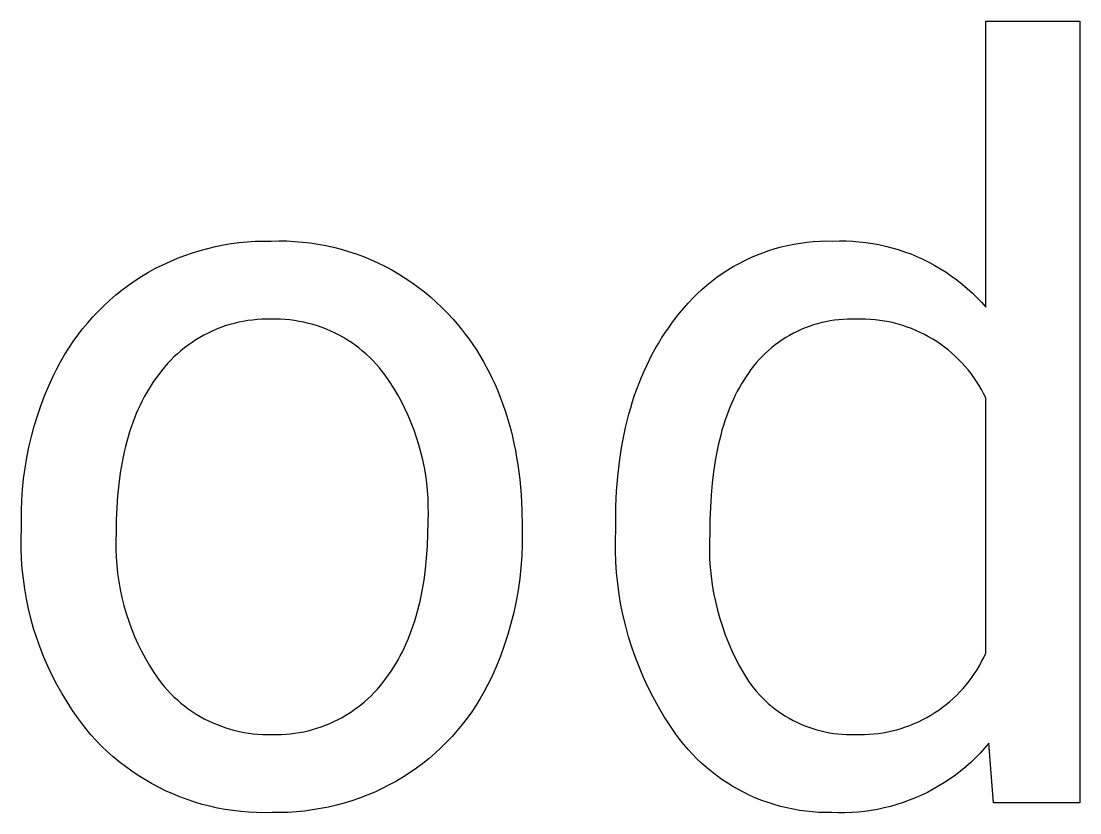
# Model space of a CAD drawing. Header units: millimetres. Extents: x -1576 to 3664, y -445 to 3215.
# Drawn here: x 2002.14 to 2050.6, y -215.84 to -179.59 of the extents above; entities that cross this region are included whole.
import ezdxf

# ---------------------------------------------------------------- set-up
doc = ezdxf.new("R2010")
doc.units = ezdxf.units.MM
doc.header["$MEASUREMENT"] = 0
doc.layers.add('Domyślny', color=7, linetype='Continuous', true_color=0x000000)

msp = doc.modelspace()

# ---------------------------------------------------------------- linework, layer by layer
at = {"layer": 'Domyślny'}
for p, q in [((2046.29, -192.69), (2046.29, -179.59)), ((2046.29, -179.59), (2050.596, -179.59)), ((2050.596, -179.59), (2050.596, -215.38)), ((2010.682, -189.993), (2011.037, -189.909)), ((2011.037, -189.909), (2011.396, -189.837)), ((2011.396, -189.837), (2011.757, -189.776)), ((2011.757, -189.776), (2012.119, -189.728)), ((2012.119, -189.728), (2012.483, -189.692)), ((2012.483, -189.692), (2012.848, -189.668)), ((2012.848, -189.668), (2013.214, -189.656)), ((2013.214, -189.656), (2013.58, -189.656)), ((2013.58, -189.656), (2013.939, -189.649)), ((2013.939, -189.649), (2014.299, -189.655)), ((2014.299, -189.655), (2014.658, -189.672)), ((2014.658, -189.672), (2015.016, -189.702)), ((2015.016, -189.702), (2015.373, -189.744)), ((2015.373, -189.744), (2015.729, -189.798)), ((2015.729, -189.798), (2016.082, -189.864)), ((2016.082, -189.864), (2016.433, -189.943)), ((2036.646, -190.004), (2036.932, -189.926)), ((2036.932, -189.926), (2037.222, -189.857)), ((2037.222, -189.857), (2037.513, -189.798)), ((2037.513, -189.798), (2037.807, -189.749)), ((2037.807, -189.749), (2038.102, -189.71)), ((2038.102, -189.71), (2038.398, -189.681)), ((2038.398, -189.681), (2038.694, -189.663)), ((2038.694, -189.663), (2038.992, -189.654)), ((2038.992, -189.654), (2039.289, -189.656)), ((2039.289, -189.656), (2039.593, -189.648)), ((2039.593, -189.648), (2039.897, -189.65)), ((2039.897, -189.65), (2040.2, -189.664)), ((2040.2, -189.664), (2040.503, -189.687)), ((2040.503, -189.687), (2040.805, -189.721)), ((2040.805, -189.721), (2041.105, -189.766)), ((2041.105, -189.766), (2041.404, -189.821)), ((2041.404, -189.821), (2041.7, -189.887)), ((2041.7, -189.887), (2041.994, -189.962)), ((2009.292, -190.446), (2009.633, -190.316)), ((2009.633, -190.316), (2009.979, -190.196)), ((2009.979, -190.196), (2010.329, -190.089)), ((2010.329, -190.089), (2010.682, -189.993)), ((2016.433, -189.943), (2016.781, -190.032)), ((2016.781, -190.032), (2017.126, -190.134)), ((2017.126, -190.134), (2017.468, -190.247)), ((2017.468, -190.247), (2017.805, -190.372)), ((2017.805, -190.372), (2018.138, -190.508)), ((2035.261, -190.543), (2035.531, -190.416)), ((2035.531, -190.416), (2035.804, -190.299)), ((2035.804, -190.299), (2036.081, -190.191)), ((2036.081, -190.191), (2036.362, -190.093)), ((2036.362, -190.093), (2036.646, -190.004)), ((2041.994, -189.962), (2042.286, -190.048)), ((2042.286, -190.048), (2042.574, -190.144)), ((2042.574, -190.144), (2042.858, -190.25)), ((2042.858, -190.25), (2043.139, -190.366)), ((2043.139, -190.366), (2043.416, -190.492)), ((2008.295, -190.905), (2008.622, -190.741)), ((2008.622, -190.741), (2008.955, -190.588)), ((2008.955, -190.588), (2009.292, -190.446)), ((2018.138, -190.508), (2018.466, -190.656)), ((2018.466, -190.656), (2018.788, -190.814)), ((2018.788, -190.814), (2019.106, -190.983)), ((2034.482, -190.977), (2034.737, -190.823)), ((2034.737, -190.823), (2034.997, -190.679)), ((2034.997, -190.679), (2035.261, -190.543)), ((2043.416, -190.492), (2043.688, -190.627)), ((2043.688, -190.627), (2043.955, -190.772)), ((2043.955, -190.772), (2044.217, -190.925)), ((2007.354, -191.464), (2007.659, -191.266)), ((2007.659, -191.266), (2007.974, -191.08)), ((2007.974, -191.08), (2008.295, -190.905)), ((2019.106, -190.983), (2019.417, -191.163)), ((2019.417, -191.163), (2019.722, -191.354)), ((2019.722, -191.354), (2020.021, -191.554)), ((2033.752, -191.489), (2033.989, -191.31)), ((2033.989, -191.31), (2034.233, -191.139)), ((2034.233, -191.139), (2034.482, -190.977)), ((2044.217, -190.925), (2044.473, -191.088)), ((2044.473, -191.088), (2044.724, -191.26)), ((2044.724, -191.26), (2044.968, -191.44)), ((2006.765, -191.892), (2007.056, -191.673)), ((2007.056, -191.673), (2007.354, -191.464)), ((2020.021, -191.554), (2020.312, -191.765)), ((2020.312, -191.765), (2020.596, -191.985)), ((2033.077, -192.073), (2033.295, -191.87)), ((2033.295, -191.87), (2033.52, -191.676)), ((2033.52, -191.676), (2033.752, -191.489)), ((2044.968, -191.44), (2045.206, -191.629)), ((2045.206, -191.629), (2045.437, -191.826)), ((2045.437, -191.826), (2045.662, -192.03)), ((2006.206, -192.359), (2006.482, -192.121)), ((2006.482, -192.121), (2006.765, -191.892)), ((2020.596, -191.985), (2020.873, -192.215)), ((2020.873, -192.215), (2021.141, -192.454)), ((2032.663, -192.499), (2032.866, -192.282)), ((2032.866, -192.282), (2033.077, -192.073)), ((2045.662, -192.03), (2045.879, -192.243)), ((2045.879, -192.243), (2046.088, -192.463)), ((2005.68, -192.862), (2005.939, -192.606)), ((2005.939, -192.606), (2006.206, -192.359)), ((2021.141, -192.454), (2021.401, -192.703)), ((2021.401, -192.703), (2021.653, -192.959)), ((2032.278, -192.953), (2032.467, -192.723)), ((2032.467, -192.723), (2032.663, -192.499)), ((2046.088, -192.463), (2046.29, -192.69)), ((2005.188, -193.399), (2005.429, -193.126)), ((2005.429, -193.126), (2005.68, -192.862)), ((2012.519, -193.3), (2012.309, -193.335)), ((2012.73, -193.273), (2012.519, -193.3)), ((2012.942, -193.252), (2012.73, -193.273)), ((2013.154, -193.239), (2012.942, -193.252)), ((2013.367, -193.233), (2013.154, -193.239)), ((2013.58, -193.235), (2013.367, -193.233)), ((2013.796, -193.233), (2013.58, -193.235)), ((2014.012, -193.238), (2013.796, -193.233)), ((2014.228, -193.251), (2014.012, -193.238)), ((2014.443, -193.271), (2014.228, -193.251)), ((2014.657, -193.299), (2014.443, -193.271)), ((2014.87, -193.334), (2014.657, -193.299)), ((2021.653, -192.959), (2021.896, -193.225)), ((2021.896, -193.225), (2022.091, -193.45)), ((2031.929, -193.413), (2032.098, -193.19)), ((2032.098, -193.19), (2032.278, -192.953)), ((2039.173, -193.313), (2038.978, -193.35)), ((2039.369, -193.283), (2039.173, -193.313)), ((2039.566, -193.259), (2039.369, -193.283)), ((2039.764, -193.243), (2039.566, -193.259)), ((2039.962, -193.233), (2039.764, -193.243)), ((2040.16, -193.231), (2039.962, -193.233)), ((2040.359, -193.235), (2040.16, -193.231)), ((2040.575, -193.231), (2040.359, -193.235)), ((2040.791, -193.234), (2040.575, -193.231)), ((2041.006, -193.245), (2040.791, -193.234)), ((2041.222, -193.263), (2041.006, -193.245)), ((2041.436, -193.288), (2041.222, -193.263)), ((2041.65, -193.321), (2041.436, -193.288)), ((2041.862, -193.361), (2041.65, -193.321)), ((2004.734, -193.967), (2004.956, -193.679)), ((2004.956, -193.679), (2005.188, -193.399)), ((2010.891, -193.778), (2010.698, -193.869)), ((2011.086, -193.694), (2010.891, -193.778)), ((2011.284, -193.617), (2011.086, -193.694)), ((2011.485, -193.547), (2011.284, -193.617)), ((2011.688, -193.483), (2011.485, -193.547)), ((2011.893, -193.427), (2011.688, -193.483)), ((2012.1, -193.378), (2011.893, -193.427)), ((2012.309, -193.335), (2012.1, -193.378)), ((2015.082, -193.376), (2014.87, -193.334)), ((2015.293, -193.426), (2015.082, -193.376)), ((2015.501, -193.483), (2015.293, -193.426)), ((2015.708, -193.547), (2015.501, -193.483)), ((2015.912, -193.618), (2015.708, -193.547)), ((2016.113, -193.696), (2015.912, -193.618)), ((2016.312, -193.781), (2016.113, -193.696)), ((2016.508, -193.873), (2016.312, -193.781)), ((2022.091, -193.45), (2022.281, -193.68)), ((2022.281, -193.68), (2022.463, -193.914)), ((2031.608, -193.872), (2031.766, -193.64)), ((2031.766, -193.64), (2031.929, -193.413)), ((2037.665, -193.793), (2037.487, -193.882)), ((2037.845, -193.711), (2037.665, -193.793)), ((2038.028, -193.634), (2037.845, -193.711)), ((2038.214, -193.564), (2038.028, -193.634)), ((2038.402, -193.501), (2038.214, -193.564)), ((2038.592, -193.444), (2038.402, -193.501)), ((2038.784, -193.393), (2038.592, -193.444)), ((2038.978, -193.35), (2038.784, -193.393)), ((2042.073, -193.408), (2041.862, -193.361)), ((2042.282, -193.463), (2042.073, -193.408)), ((2042.489, -193.524), (2042.282, -193.463)), ((2042.694, -193.593), (2042.489, -193.524)), ((2042.896, -193.668), (2042.694, -193.593)), ((2043.096, -193.751), (2042.896, -193.668)), ((2043.293, -193.84), (2043.096, -193.751)), ((2004.318, -194.565), (2004.521, -194.263)), ((2004.521, -194.263), (2004.734, -193.967)), ((2010.141, -194.18), (2009.963, -194.296)), ((2010.323, -194.07), (2010.141, -194.18)), ((2010.509, -193.966), (2010.323, -194.07)), ((2010.698, -193.869), (2010.509, -193.966)), ((2016.7, -193.972), (2016.508, -193.873)), ((2016.889, -194.077), (2016.7, -193.972)), ((2017.074, -194.189), (2016.889, -194.077)), ((2017.255, -194.307), (2017.074, -194.189)), ((2022.463, -193.914), (2022.64, -194.153)), ((2022.64, -194.153), (2022.811, -194.397)), ((2031.307, -194.349), (2031.455, -194.108)), ((2031.455, -194.108), (2031.608, -193.872)), ((2036.975, -194.185), (2036.811, -194.298)), ((2037.142, -194.078), (2036.975, -194.185)), ((2037.313, -193.977), (2037.142, -194.078)), ((2037.487, -193.882), (2037.313, -193.977)), ((2043.486, -193.936), (2043.293, -193.84)), ((2043.676, -194.038), (2043.486, -193.936)), ((2043.863, -194.147), (2043.676, -194.038)), ((2044.046, -194.263), (2043.863, -194.147)), ((2044.224, -194.384), (2044.046, -194.263)), ((2004.126, -194.874), (2004.318, -194.565)), ((2009.453, -194.68), (2009.293, -194.82)), ((2009.619, -194.546), (2009.453, -194.68)), ((2009.789, -194.418), (2009.619, -194.546)), ((2009.963, -194.296), (2009.789, -194.418)), ((2017.432, -194.431), (2017.255, -194.307)), ((2017.605, -194.561), (2017.432, -194.431)), ((2017.772, -194.697), (2017.605, -194.561)), ((2017.936, -194.839), (2017.772, -194.697)), ((2022.811, -194.397), (2022.975, -194.645)), ((2022.975, -194.645), (2023.133, -194.898)), ((2031.028, -194.844), (2031.165, -194.595)), ((2031.165, -194.595), (2031.307, -194.349)), ((2036.346, -194.668), (2036.2, -194.803)), ((2036.497, -194.539), (2036.346, -194.668)), ((2036.652, -194.416), (2036.497, -194.539)), ((2036.811, -194.298), (2036.652, -194.416)), ((2044.399, -194.511), (2044.224, -194.384)), ((2044.569, -194.645), (2044.399, -194.511)), ((2044.734, -194.784), (2044.569, -194.645)), ((2003.772, -195.51), (2003.943, -195.189)), ((2003.943, -195.189), (2004.126, -194.874)), ((2008.986, -195.115), (2008.841, -195.271)), ((2009.137, -194.965), (2008.986, -195.115)), ((2009.293, -194.82), (2009.137, -194.965)), ((2018.094, -194.987), (2017.936, -194.839)), ((2018.247, -195.139), (2018.094, -194.987)), ((2018.394, -195.297), (2018.247, -195.139)), ((2023.133, -194.898), (2023.285, -195.156)), ((2023.285, -195.156), (2023.431, -195.418)), ((2030.771, -195.357), (2030.897, -195.099)), ((2030.897, -195.099), (2031.028, -194.844)), ((2035.79, -195.234), (2035.664, -195.387)), ((2035.921, -195.086), (2035.79, -195.234)), ((2036.058, -194.942), (2035.921, -195.086)), ((2036.2, -194.803), (2036.058, -194.942)), ((2044.895, -194.929), (2044.734, -194.784)), ((2045.05, -195.079), (2044.895, -194.929)), ((2045.2, -195.234), (2045.05, -195.079)), ((2045.345, -195.394), (2045.2, -195.234)), ((2003.612, -195.837), (2003.772, -195.51)), ((2008.567, -195.596), (2008.438, -195.765)), ((2008.701, -195.431), (2008.567, -195.596)), ((2008.841, -195.271), (2008.701, -195.431)), ((2018.536, -195.46), (2018.394, -195.297)), ((2018.672, -195.628), (2018.536, -195.46)), ((2018.803, -195.8), (2018.672, -195.628)), ((2023.431, -195.418), (2023.57, -195.685)), ((2023.57, -195.685), (2023.704, -195.956)), ((2030.535, -195.888), (2030.65, -195.62)), ((2030.65, -195.62), (2030.771, -195.357)), ((2035.427, -195.706), (2035.318, -195.863)), ((2035.543, -195.545), (2035.427, -195.706)), ((2035.664, -195.387), (2035.543, -195.545)), ((2045.484, -195.559), (2045.345, -195.394)), ((2045.618, -195.729), (2045.484, -195.559)), ((2045.745, -195.904), (2045.618, -195.729)), ((2003.407, -196.285), (2003.612, -195.837)), ((2008.202, -196.09), (2008.089, -196.259)), ((2008.318, -195.926), (2008.202, -196.09)), ((2008.438, -195.765), (2008.318, -195.926)), ((2019.004, -196.094), (2018.803, -195.8)), ((2019.195, -196.393), (2019.004, -196.094)), ((2023.704, -195.956), (2023.831, -196.232)), ((2023.831, -196.232), (2023.952, -196.513)), ((2030.321, -196.436), (2030.425, -196.16)), ((2030.425, -196.16), (2030.535, -195.888)), ((2035.111, -196.19), (2035.013, -196.361)), ((2035.213, -196.024), (2035.111, -196.19)), ((2035.318, -195.863), (2035.213, -196.024)), ((2045.867, -196.082), (2045.745, -195.904)), ((2045.982, -196.265), (2045.867, -196.082)), ((2003.217, -196.738), (2003.407, -196.285)), ((2007.875, -196.609), (2007.774, -196.791)), ((2007.98, -196.432), (2007.875, -196.609)), ((2008.089, -196.259), (2007.98, -196.432)), ((2019.376, -196.699), (2019.195, -196.393)), ((2019.547, -197.011), (2019.376, -196.699)), ((2023.952, -196.513), (2024.067, -196.798)), ((2030.128, -197.002), (2030.221, -196.717)), ((2030.221, -196.717), (2030.321, -196.436)), ((2034.826, -196.716), (2034.738, -196.901)), ((2034.918, -196.536), (2034.826, -196.716)), ((2035.013, -196.361), (2034.918, -196.536)), ((2046.091, -196.451), (2045.982, -196.265)), ((2046.194, -196.641), (2046.091, -196.451)), ((2046.29, -196.835), (2046.194, -196.641)), ((2002.883, -197.664), (2003.043, -197.198)), ((2003.043, -197.198), (2003.217, -196.738)), ((2007.584, -197.167), (2007.494, -197.361)), ((2007.677, -196.977), (2007.584, -197.167)), ((2007.774, -196.791), (2007.677, -196.977)), ((2019.707, -197.328), (2019.547, -197.011)), ((2024.067, -196.798), (2024.175, -197.088)), ((2024.175, -197.088), (2024.277, -197.382)), ((2030.039, -197.292), (2030.128, -197.002)), ((2034.653, -197.09), (2034.572, -197.284)), ((2034.738, -196.901), (2034.653, -197.09)), ((2046.29, -208.529), (2046.29, -196.835)), ((2002.74, -198.134), (2002.883, -197.664)), ((2007.408, -197.56), (2007.326, -197.763)), ((2007.494, -197.361), (2007.408, -197.56)), ((2019.857, -197.65), (2019.707, -197.328)), ((2019.996, -197.977), (2019.857, -197.65)), ((2024.277, -197.382), (2024.374, -197.681)), ((2024.374, -197.681), (2024.464, -197.984)), ((2029.878, -197.885), (2029.956, -197.586)), ((2029.956, -197.586), (2030.039, -197.292)), ((2034.42, -197.686), (2034.35, -197.893)), ((2034.495, -197.482), (2034.42, -197.686)), ((2034.572, -197.284), (2034.495, -197.482)), ((2002.611, -198.609), (2002.74, -198.134)), ((2007.248, -197.97), (2007.173, -198.181)), ((2007.326, -197.763), (2007.248, -197.97)), ((2020.124, -198.309), (2019.996, -197.977)), ((2024.464, -197.984), (2024.547, -198.293)), ((2029.806, -198.188), (2029.878, -197.885)), ((2034.282, -198.106), (2034.218, -198.323)), ((2034.35, -197.893), (2034.282, -198.106)), ((2002.498, -199.088), (2002.611, -198.609)), ((2007.036, -198.617), (2006.973, -198.841)), ((2007.103, -198.397), (2007.036, -198.617)), ((2007.173, -198.181), (2007.103, -198.397)), ((2020.241, -198.645), (2020.124, -198.309)), ((2020.347, -198.984), (2020.241, -198.645)), ((2024.547, -198.293), (2024.625, -198.605)), ((2024.625, -198.605), (2024.696, -198.923)), ((2029.677, -198.807), (2029.739, -198.495)), ((2029.739, -198.495), (2029.806, -198.188)), ((2034.158, -198.545), (2034.101, -198.771)), ((2034.218, -198.323), (2034.158, -198.545)), ((2002.402, -199.57), (2002.498, -199.088)), ((2006.914, -199.07), (2006.859, -199.302)), ((2006.973, -198.841), (2006.914, -199.07)), ((2020.441, -199.327), (2020.347, -198.984)), ((2024.696, -198.923), (2024.761, -199.245)), ((2029.57, -199.444), (2029.621, -199.124)), ((2029.621, -199.124), (2029.677, -198.807)), ((2034.047, -199.002), (2033.997, -199.238)), ((2034.101, -198.771), (2034.047, -199.002)), ((2002.321, -200.056), (2002.402, -199.57)), ((2006.807, -199.539), (2006.759, -199.78)), ((2006.859, -199.302), (2006.807, -199.539)), ((2020.524, -199.672), (2020.441, -199.327)), ((2024.761, -199.245), (2024.82, -199.571)), ((2024.82, -199.571), (2024.873, -199.902)), ((2029.524, -199.77), (2029.57, -199.444)), ((2033.997, -199.238), (2033.907, -199.723)), ((2002.256, -200.543), (2002.321, -200.056)), ((2006.715, -200.026), (2006.675, -200.276)), ((2006.759, -199.78), (2006.715, -200.026)), ((2020.596, -200.02), (2020.524, -199.672)), ((2020.656, -200.371), (2020.596, -200.02)), ((2024.873, -199.902), (2024.919, -200.238)), ((2029.449, -200.434), (2029.524, -199.77)), ((2033.907, -199.723), (2033.831, -200.227)), ((2002.207, -201.033), (2002.256, -200.543)), ((2006.675, -200.276), (2006.607, -200.788)), ((2020.704, -200.723), (2020.656, -200.371)), ((2024.919, -200.238), (2024.96, -200.578)), ((2024.96, -200.578), (2024.994, -200.923)), ((2029.396, -201.115), (2029.449, -200.434)), ((2033.831, -200.227), (2033.769, -200.749)), ((2002.174, -201.524), (2002.207, -201.033)), ((2006.607, -200.788), (2006.553, -201.317)), ((2020.74, -201.076), (2020.704, -200.723)), ((2020.765, -201.431), (2020.74, -201.076)), ((2024.994, -200.923), (2025.022, -201.273)), ((2033.769, -200.749), (2033.721, -201.29)), ((2002.158, -202.015), (2002.174, -201.524)), ((2006.553, -201.317), (2006.515, -201.863)), ((2020.778, -201.786), (2020.765, -201.431)), ((2025.022, -201.273), (2025.043, -201.627)), ((2029.363, -201.815), (2029.396, -201.115)), ((2033.721, -201.29), (2033.686, -201.85)), ((2002.158, -202.507), (2002.158, -202.015)), ((2006.515, -201.863), (2006.492, -202.427)), ((2020.779, -202.142), (2020.778, -201.786)), ((2025.043, -201.627), (2025.059, -201.986)), ((2025.059, -201.986), (2025.071, -202.717)), ((2029.353, -202.532), (2029.363, -201.815)), ((2033.686, -201.85), (2033.666, -202.428)), ((2002.158, -202.811), (2002.158, -202.507)), ((2006.492, -202.427), (2006.485, -203.007)), ((2020.761, -203.066), (2020.769, -202.497)), ((2020.769, -202.497), (2020.779, -202.142)), ((2029.353, -202.857), (2029.353, -202.532)), ((2033.666, -202.428), (2033.659, -203.025)), ((2002.143, -203.275), (2002.158, -202.811)), ((2006.485, -203.007), (2006.472, -203.381)), ((2025.071, -202.717), (2025.071, -203.021)), ((2029.338, -203.354), (2029.353, -202.857)), ((2002.144, -203.739), (2002.143, -203.275)), ((2006.472, -203.381), (2006.473, -203.756)), ((2020.739, -203.62), (2020.761, -203.066)), ((2025.071, -203.021), (2025.071, -203.546)), ((2029.34, -203.852), (2029.338, -203.354)), ((2033.643, -203.42), (2033.641, -203.815)), ((2033.659, -203.025), (2033.643, -203.42)), ((2002.161, -204.202), (2002.144, -203.739)), ((2006.473, -203.756), (2006.487, -204.13)), ((2020.701, -204.157), (2020.739, -203.62)), ((2025.071, -203.546), (2025.052, -204.07)), ((2029.358, -204.35), (2029.34, -203.852)), ((2033.641, -203.815), (2033.652, -204.211)), ((2002.193, -204.664), (2002.161, -204.202)), ((2006.487, -204.13), (2006.515, -204.504)), ((2020.648, -204.679), (2020.701, -204.157)), ((2025.052, -204.07), (2025.015, -204.593)), ((2029.393, -204.846), (2029.358, -204.35)), ((2033.652, -204.211), (2033.678, -204.605)), ((2002.242, -205.126), (2002.193, -204.664)), ((2006.515, -204.504), (2006.555, -204.876)), ((2006.555, -204.876), (2006.608, -205.247)), ((2020.58, -205.184), (2020.648, -204.679)), ((2025.015, -204.593), (2024.96, -205.115)), ((2029.444, -205.342), (2029.393, -204.846)), ((2033.678, -204.605), (2033.717, -204.999)), ((2002.305, -205.585), (2002.242, -205.126)), ((2006.608, -205.247), (2006.674, -205.615)), ((2020.497, -205.673), (2020.541, -205.431)), ((2020.541, -205.431), (2020.58, -205.184)), ((2024.96, -205.115), (2024.887, -205.635)), ((2029.512, -205.835), (2029.444, -205.342)), ((2033.717, -204.999), (2033.77, -205.391)), ((2033.77, -205.391), (2033.836, -205.781)), ((2002.384, -206.042), (2002.305, -205.585)), ((2006.674, -205.615), (2006.752, -205.981)), ((2020.399, -206.146), (2020.45, -205.912)), ((2020.45, -205.912), (2020.497, -205.673)), ((2024.887, -205.635), (2024.796, -206.151)), ((2029.596, -206.325), (2029.512, -205.835)), ((2033.836, -205.781), (2033.916, -206.168)), ((2002.479, -206.496), (2002.384, -206.042)), ((2006.752, -205.981), (2006.844, -206.344)), ((2006.844, -206.344), (2006.948, -206.704)), ((2020.286, -206.604), (2020.345, -206.377)), ((2020.345, -206.377), (2020.399, -206.146)), ((2024.796, -206.151), (2024.687, -206.664)), ((2029.696, -206.813), (2029.596, -206.325)), ((2033.916, -206.168), (2034.009, -206.552)), ((2002.589, -206.946), (2002.479, -206.496)), ((2006.948, -206.704), (2007.064, -207.06)), ((2020.158, -207.045), (2020.224, -206.826)), ((2020.224, -206.826), (2020.286, -206.604)), ((2024.687, -206.664), (2024.56, -207.173)), ((2029.813, -207.297), (2029.696, -206.813)), ((2034.009, -206.552), (2034.115, -206.933)), ((2002.714, -207.392), (2002.589, -206.946)), ((2007.064, -207.06), (2007.193, -207.412)), ((2020.015, -207.47), (2020.088, -207.259)), ((2020.088, -207.259), (2020.158, -207.045)), ((2024.56, -207.173), (2024.415, -207.678)), ((2029.945, -207.777), (2029.813, -207.297)), ((2034.115, -206.933), (2034.235, -207.31)), ((2034.235, -207.31), (2034.368, -207.683)), ((2002.855, -207.834), (2002.714, -207.392)), ((2003.01, -208.271), (2002.855, -207.834)), ((2007.193, -207.412), (2007.334, -207.759)), ((2007.334, -207.759), (2007.487, -208.1)), ((2019.856, -207.879), (2019.937, -207.676)), ((2019.937, -207.676), (2020.015, -207.47)), ((2024.415, -207.678), (2024.253, -208.177)), ((2030.094, -208.252), (2029.945, -207.777)), ((2034.368, -207.683), (2034.513, -208.051)), ((2003.18, -208.703), (2003.01, -208.271)), ((2007.487, -208.1), (2007.652, -208.436)), ((2019.59, -208.462), (2019.683, -208.272)), ((2019.683, -208.272), (2019.771, -208.077)), ((2019.771, -208.077), (2019.856, -207.879)), ((2024.253, -208.177), (2024.074, -208.67)), ((2030.258, -208.722), (2030.094, -208.252)), ((2034.513, -208.051), (2034.671, -208.413)), ((2003.364, -209.128), (2003.18, -208.703)), ((2007.652, -208.436), (2007.829, -208.767)), ((2007.829, -208.767), (2008.017, -209.091)), ((2019.29, -209.009), (2019.394, -208.831)), ((2019.394, -208.831), (2019.494, -208.648)), ((2019.494, -208.648), (2019.59, -208.462)), ((2024.074, -208.67), (2023.878, -209.156)), ((2030.437, -209.186), (2030.258, -208.722)), ((2034.671, -208.413), (2034.842, -208.77)), ((2034.842, -208.77), (2035.025, -209.12)), ((2046.103, -208.914), (2046.2, -208.723)), ((2046.2, -208.723), (2046.29, -208.529)), ((2003.563, -209.547), (2003.364, -209.128)), ((2008.017, -209.091), (2008.216, -209.408)), ((2019.072, -209.354), (2019.183, -209.184)), ((2019.183, -209.184), (2019.29, -209.009)), ((2023.878, -209.156), (2023.665, -209.636)), ((2030.632, -209.644), (2030.437, -209.186)), ((2035.025, -209.12), (2035.22, -209.465)), ((2045.775, -209.464), (2045.891, -209.284)), ((2045.891, -209.284), (2046, -209.101)), ((2046, -209.101), (2046.103, -208.914)), ((2003.775, -209.959), (2003.563, -209.547)), ((2008.216, -209.408), (2008.426, -209.718)), ((2008.426, -209.718), (2008.556, -209.888)), ((2018.713, -209.85), (2018.838, -209.683)), ((2018.838, -209.683), (2018.957, -209.52)), ((2018.957, -209.52), (2019.072, -209.354)), ((2023.665, -209.636), (2023.506, -209.962)), ((2030.842, -210.096), (2030.632, -209.644)), ((2035.22, -209.465), (2035.427, -209.802)), ((2045.526, -209.811), (2045.653, -209.639)), ((2045.653, -209.639), (2045.775, -209.464)), ((2004.002, -210.364), (2003.775, -209.959)), ((2008.556, -209.888), (2008.692, -210.055)), ((2008.692, -210.055), (2008.834, -210.216)), ((2008.834, -210.216), (2008.981, -210.372)), ((2018.306, -210.325), (2018.447, -210.171)), ((2018.447, -210.171), (2018.583, -210.013)), ((2018.583, -210.013), (2018.713, -209.85)), ((2023.337, -210.283), (2023.157, -210.597)), ((2023.506, -209.962), (2023.337, -210.283)), ((2031.067, -210.54), (2030.842, -210.096)), ((2035.427, -209.802), (2035.542, -209.961)), ((2035.542, -209.961), (2035.662, -210.116)), ((2035.662, -210.116), (2035.787, -210.268)), ((2035.787, -210.268), (2035.918, -210.414)), ((2045.109, -210.297), (2045.254, -210.14)), ((2045.254, -210.14), (2045.393, -209.978)), ((2045.393, -209.978), (2045.526, -209.811)), ((2004.242, -210.76), (2004.002, -210.364)), ((2004.496, -211.148), (2004.242, -210.76)), ((2008.981, -210.372), (2009.134, -210.524)), ((2009.134, -210.524), (2009.291, -210.669)), ((2009.291, -210.669), (2009.454, -210.81)), ((2017.693, -210.889), (2017.853, -210.756)), ((2017.853, -210.756), (2018.009, -210.617)), ((2018.009, -210.617), (2018.16, -210.473)), ((2018.16, -210.473), (2018.306, -210.325)), ((2023.157, -210.597), (2022.966, -210.906)), ((2031.307, -210.976), (2031.067, -210.54)), ((2035.918, -210.414), (2036.053, -210.557)), ((2036.053, -210.557), (2036.194, -210.694)), ((2036.194, -210.694), (2036.339, -210.827)), ((2044.481, -210.876), (2044.645, -210.739)), ((2044.645, -210.739), (2044.805, -210.597)), ((2044.805, -210.597), (2044.96, -210.45)), ((2044.96, -210.45), (2045.109, -210.297)), ((2004.762, -211.528), (2004.496, -211.148)), ((2009.454, -210.81), (2009.621, -210.944)), ((2009.621, -210.944), (2009.793, -211.073)), ((2009.793, -211.073), (2009.969, -211.196)), ((2009.969, -211.196), (2010.15, -211.312)), ((2017.186, -211.255), (2017.359, -211.139)), ((2017.359, -211.139), (2017.528, -211.017)), ((2017.528, -211.017), (2017.693, -210.889)), ((2022.765, -211.208), (2022.554, -211.503)), ((2022.966, -210.906), (2022.765, -211.208)), ((2031.561, -211.404), (2031.307, -210.976)), ((2036.339, -210.827), (2036.488, -210.954)), ((2036.488, -210.954), (2036.642, -211.076)), ((2036.642, -211.076), (2036.8, -211.193)), ((2036.8, -211.193), (2036.961, -211.304)), ((2043.78, -211.363), (2043.961, -211.25)), ((2043.961, -211.25), (2044.139, -211.131)), ((2044.139, -211.131), (2044.312, -211.006)), ((2044.312, -211.006), (2044.481, -210.876)), ((2005.041, -211.898), (2004.762, -211.528)), ((2010.15, -211.312), (2010.334, -211.423)), ((2010.334, -211.423), (2010.522, -211.527)), ((2010.522, -211.527), (2010.714, -211.624)), ((2010.714, -211.624), (2010.908, -211.714)), ((2010.908, -211.714), (2011.106, -211.798)), ((2016.267, -211.747), (2016.457, -211.661)), ((2016.457, -211.661), (2016.645, -211.569)), ((2016.645, -211.569), (2016.828, -211.47)), ((2016.828, -211.47), (2017.009, -211.366)), ((2017.009, -211.366), (2017.186, -211.255)), ((2022.554, -211.503), (2022.333, -211.79)), ((2031.829, -211.824), (2031.561, -211.404)), ((2036.961, -211.304), (2037.127, -211.41)), ((2037.127, -211.41), (2037.296, -211.51)), ((2037.296, -211.51), (2037.469, -211.604)), ((2037.469, -211.604), (2037.644, -211.692)), ((2037.644, -211.692), (2037.823, -211.774)), ((2043.019, -211.75), (2043.214, -211.663)), ((2043.214, -211.663), (2043.406, -211.57)), ((2043.406, -211.57), (2043.595, -211.469)), ((2043.595, -211.469), (2043.78, -211.363)), ((2005.333, -212.259), (2005.041, -211.898)), ((2011.106, -211.798), (2011.306, -211.875)), ((2011.306, -211.875), (2011.509, -211.945)), ((2011.509, -211.945), (2011.715, -212.008)), ((2011.715, -212.008), (2011.922, -212.064)), ((2011.922, -212.064), (2012.131, -212.113)), ((2012.131, -212.113), (2012.342, -212.154)), ((2012.342, -212.154), (2012.554, -212.188)), ((2012.554, -212.188), (2012.767, -212.215)), ((2012.767, -212.215), (2012.981, -212.234)), ((2014.25, -212.236), (2014.458, -212.218)), ((2014.458, -212.218), (2014.665, -212.193)), ((2014.665, -212.193), (2014.871, -212.161)), ((2014.871, -212.161), (2015.076, -212.122)), ((2015.076, -212.122), (2015.279, -212.077)), ((2015.279, -212.077), (2015.481, -212.024)), ((2015.481, -212.024), (2015.681, -211.965)), ((2015.681, -211.965), (2015.879, -211.899)), ((2015.879, -211.899), (2016.074, -211.826)), ((2016.074, -211.826), (2016.267, -211.747)), ((2022.102, -212.07), (2021.862, -212.342)), ((2022.333, -211.79), (2022.102, -212.07)), ((2032.11, -212.234), (2031.829, -211.824)), ((2037.823, -211.774), (2038.004, -211.849)), ((2038.004, -211.849), (2038.188, -211.919)), ((2038.188, -211.919), (2038.374, -211.982)), ((2038.374, -211.982), (2038.562, -212.038)), ((2038.562, -212.038), (2038.752, -212.088)), ((2038.752, -212.088), (2038.943, -212.132)), ((2038.943, -212.132), (2039.136, -212.168)), ((2039.136, -212.168), (2039.33, -212.199)), ((2039.33, -212.199), (2039.525, -212.222)), ((2039.525, -212.222), (2039.721, -212.239)), ((2041.163, -212.224), (2041.376, -212.2)), ((2041.376, -212.2), (2041.587, -212.168)), ((2041.587, -212.168), (2041.797, -212.13)), ((2041.797, -212.13), (2042.006, -212.084)), ((2042.006, -212.084), (2042.213, -212.031)), ((2042.213, -212.031), (2042.418, -211.971)), ((2042.418, -211.971), (2042.621, -211.905)), ((2042.621, -211.905), (2042.821, -211.831)), ((2042.821, -211.831), (2043.019, -211.75)), ((2005.575, -212.523), (2005.333, -212.259)), ((2005.826, -212.78), (2005.575, -212.523)), ((2012.981, -212.234), (2013.196, -212.246)), ((2013.196, -212.246), (2013.41, -212.251)), ((2013.41, -212.251), (2013.625, -212.248)), ((2013.625, -212.248), (2013.833, -212.251)), ((2013.833, -212.251), (2014.042, -212.247)), ((2014.042, -212.247), (2014.25, -212.236)), ((2021.613, -212.606), (2021.355, -212.861)), ((2021.862, -212.342), (2021.613, -212.606)), ((2032.287, -212.472), (2032.11, -212.234)), ((2032.472, -212.704), (2032.287, -212.472)), ((2032.664, -212.93), (2032.472, -212.704)), ((2039.721, -212.239), (2039.917, -212.249)), ((2039.917, -212.249), (2040.113, -212.252)), ((2040.113, -212.252), (2040.31, -212.248)), ((2040.31, -212.248), (2040.523, -212.253)), ((2040.523, -212.253), (2040.737, -212.251)), ((2040.737, -212.251), (2040.95, -212.241)), ((2040.95, -212.241), (2041.163, -212.224)), ((2046.43, -212.654), (2046.234, -212.883)), ((2046.639, -215.38), (2046.43, -212.654)), ((2006.085, -213.028), (2005.826, -212.78)), ((2006.353, -213.267), (2006.085, -213.028)), ((2021.088, -213.107), (2020.814, -213.344)), ((2021.355, -212.861), (2021.088, -213.107)), ((2032.865, -213.148), (2032.664, -212.93)), ((2033.072, -213.36), (2032.865, -213.148)), ((2046.03, -213.106), (2045.818, -213.321)), ((2046.234, -212.883), (2046.03, -213.106)), ((2006.628, -213.496), (2006.353, -213.267)), ((2006.911, -213.716), (2006.628, -213.496)), ((2020.531, -213.572), (2020.241, -213.789)), ((2020.814, -213.344), (2020.531, -213.572)), ((2033.287, -213.564), (2033.072, -213.36)), ((2033.509, -213.761), (2033.287, -213.564)), ((2045.6, -213.529), (2045.374, -213.73)), ((2045.818, -213.321), (2045.6, -213.529)), ((2007.202, -213.927), (2006.911, -213.716)), ((2007.499, -214.127), (2007.202, -213.927)), ((2007.803, -214.317), (2007.499, -214.127)), ((2019.944, -213.997), (2019.64, -214.195)), ((2020.241, -213.789), (2019.944, -213.997)), ((2033.738, -213.95), (2033.509, -213.761)), ((2033.972, -214.131), (2033.738, -213.95)), ((2034.213, -214.304), (2033.972, -214.131)), ((2044.903, -214.106), (2044.657, -214.282)), ((2045.142, -213.922), (2044.903, -214.106)), ((2045.374, -213.73), (2045.142, -213.922)), ((2008.114, -214.497), (2007.803, -214.317)), ((2008.43, -214.666), (2008.114, -214.497)), ((2018.993, -214.561), (2018.661, -214.728)), ((2019.32, -214.383), (2018.993, -214.561)), ((2019.64, -214.195), (2019.32, -214.383)), ((2034.46, -214.469), (2034.213, -214.304)), ((2034.713, -214.624), (2034.46, -214.469)), ((2034.97, -214.771), (2034.713, -214.624)), ((2044.149, -214.608), (2043.887, -214.758)), ((2044.406, -214.45), (2044.149, -214.608)), ((2044.657, -214.282), (2044.406, -214.45)), ((2008.752, -214.825), (2008.43, -214.666)), ((2009.079, -214.972), (2008.752, -214.825)), ((2009.411, -215.108), (2009.079, -214.972)), ((2009.747, -215.233), (2009.411, -215.108)), ((2017.981, -215.028), (2017.634, -215.16)), ((2018.324, -214.883), (2017.981, -215.028)), ((2018.661, -214.728), (2018.324, -214.883)), ((2035.233, -214.909), (2034.97, -214.771)), ((2035.5, -215.038), (2035.233, -214.909)), ((2035.771, -215.158), (2035.5, -215.038)), ((2043.349, -215.03), (2043.072, -215.152)), ((2043.62, -214.899), (2043.349, -215.03)), ((2043.887, -214.758), (2043.62, -214.899)), ((2010.087, -215.347), (2009.747, -215.233)), ((2010.431, -215.448), (2010.087, -215.347)), ((2010.779, -215.538), (2010.431, -215.448)), ((2011.129, -215.617), (2010.779, -215.538)), ((2016.208, -215.573), (2015.843, -215.646)), ((2016.569, -215.488), (2016.208, -215.573)), ((2016.928, -215.39), (2016.569, -215.488)), ((2017.283, -215.281), (2016.928, -215.39)), ((2017.634, -215.16), (2017.283, -215.281)), ((2036.046, -215.268), (2035.771, -215.158)), ((2036.325, -215.368), (2036.046, -215.268)), ((2036.608, -215.459), (2036.325, -215.368)), ((2036.893, -215.54), (2036.608, -215.459)), ((2037.181, -215.611), (2036.893, -215.54)), ((2037.471, -215.673), (2037.181, -215.611)), ((2041.931, -215.542), (2041.638, -215.615)), ((2042.221, -215.46), (2041.931, -215.542)), ((2042.508, -215.367), (2042.221, -215.46)), ((2042.792, -215.264), (2042.508, -215.367)), ((2043.072, -215.152), (2042.792, -215.264)), ((2050.596, -215.38), (2046.639, -215.38)), ((2011.481, -215.683), (2011.129, -215.617)), ((2011.836, -215.737), (2011.481, -215.683)), ((2012.192, -215.779), (2011.836, -215.737)), ((2012.549, -215.81), (2012.192, -215.779)), ((2012.908, -215.828), (2012.549, -215.81)), ((2013.266, -215.833), (2012.908, -215.828)), ((2013.625, -215.827), (2013.266, -215.833)), ((2013.997, -215.828), (2013.625, -215.827)), ((2014.368, -215.816), (2013.997, -215.828)), ((2014.739, -215.792), (2014.368, -215.816)), ((2015.108, -215.756), (2014.739, -215.792)), ((2015.477, -215.707), (2015.108, -215.756)), ((2015.843, -215.646), (2015.477, -215.707)), ((2037.763, -215.724), (2037.471, -215.673)), ((2038.057, -215.765), (2037.763, -215.724)), ((2038.352, -215.796), (2038.057, -215.765)), ((2038.647, -215.816), (2038.352, -215.796)), ((2038.944, -215.827), (2038.647, -215.816)), ((2039.24, -215.827), (2038.944, -215.827)), ((2039.542, -215.837), (2039.24, -215.827)), ((2039.844, -215.836), (2039.542, -215.837)), ((2040.145, -215.825), (2039.844, -215.836)), ((2040.446, -215.804), (2040.145, -215.825)), ((2040.747, -215.772), (2040.446, -215.804)), ((2041.046, -215.73), (2040.747, -215.772)), ((2041.343, -215.678), (2041.046, -215.73)), ((2041.638, -215.615), (2041.343, -215.678))]:
    msp.add_line(p, q, dxfattribs=at)

doc.saveas('drawing.dxf')
